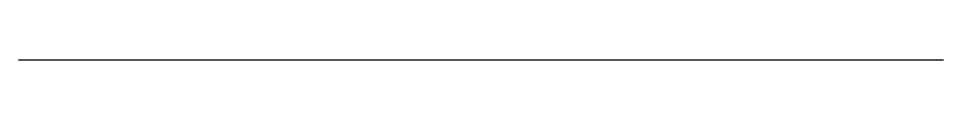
# Model space of a CAD drawing. Header units: inches. Extents: x 20.8 to 32.8, y 19.4 to 19.4.
import ezdxf

# ---------------------------------------------------------------- set-up
doc = ezdxf.new("R2010")
doc.units = ezdxf.units.IN
doc.header["$MEASUREMENT"] = 0

msp = doc.modelspace()

# ---------------------------------------------------------------- linework, layer by layer
at = {"extrusion": (7.46977e-16, -1, -1.41912e-14)}
for p, q in [((32.763, 19.38, 9), (20.829, 19.38, 8.321)), ((32.761, 19.38), (32.763, 19.38, 9))]:
    msp.add_line(p, q, dxfattribs=at)

doc.saveas('drawing.dxf')
